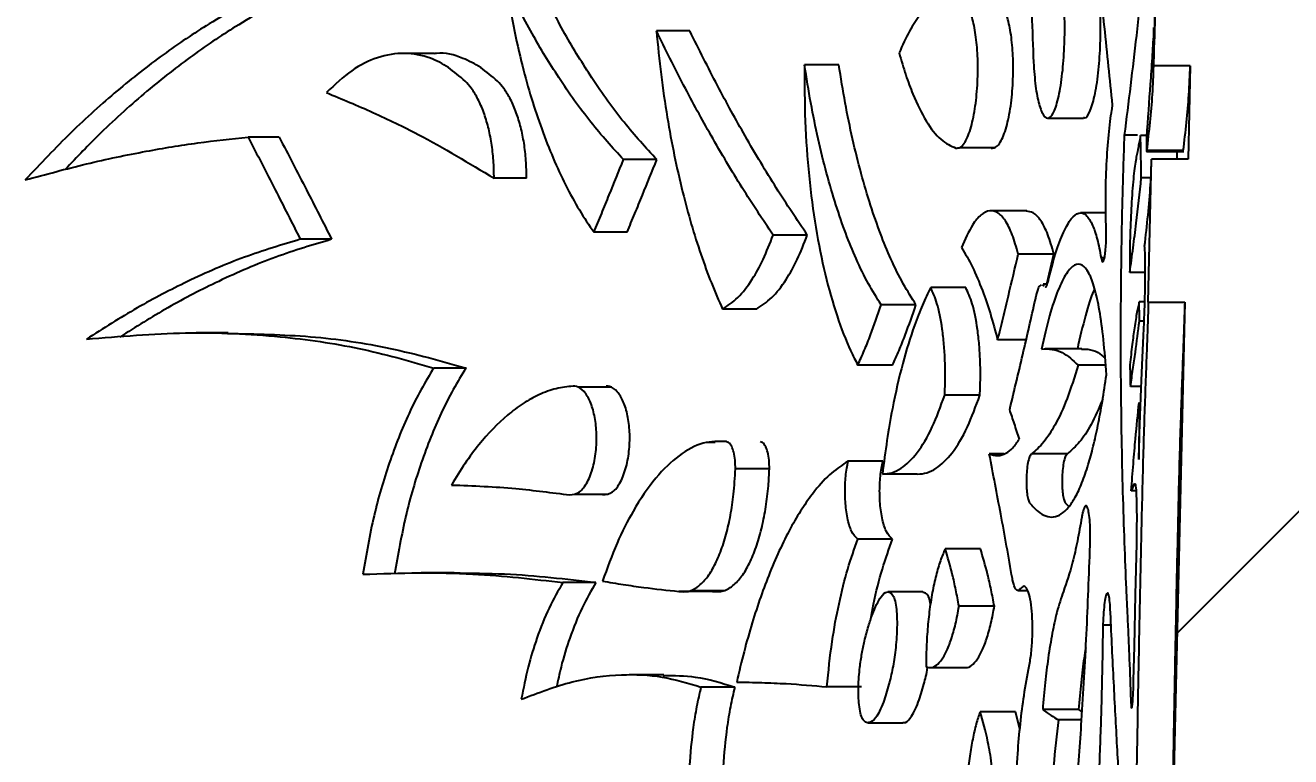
# Model space of a CAD drawing. Header units: millimetres. Extents: x 8 to 871, y 8 to 585.
# Drawn here: x 381.92 to 388.88, y 288.79 to 292.81 of the extents above; entities that cross this region are included whole.
import ezdxf

# ---------------------------------------------------------------- set-up
doc = ezdxf.new("R2010")
doc.units = ezdxf.units.MM
doc.layers.add('DIMENSIONS', color=2, linetype='Continuous')
doc.layers.add('HATCH', color=3, linetype='Continuous')
doc.layers.add('OUTLINE', color=7, linetype='Continuous', lineweight=25)
doc.styles.add('SLDTEXTSTYLE0', font='TXT', dxfattribs={"width": 0.75})
doc.dimstyles.new('SLDDIMSTYLE3', dxfattribs={"dimtxt": 3.5, "dimasz": 2, "dimexe": 0, "dimexo": 0.0625, "dimgap": 0.875, "dimtad": 1, "dimrnd": 1e-09, "dimzin": 12, "dimdsep": 46, "dimtxsty": 'SLDTEXTSTYLE0', "dimsah": 1, "dimcen": 0.09, "dimadec": 0, "dimazin": 3, "dimtol": 1, "dimtp": 0.05, "dimtm": 0.05, "dimtfac": 1, "dimtofl": 0, "dimtmove": 0, "dimatfit": 3, "dimfxl": 0, "dimfrac": 2, "dimtolj": 1, "dimarcsym": 0})

# ---------------------------------------------------------------- blocks, each defined once
blk = doc.blocks.new('_D_31')
at = {"layer": 'DIMENSIONS'}
for p, q in [((435.5892, 429.8334), (473.7014, 429.8334)), ((471.7014, 429.8334), (471.7014, 187.3352)), ((387.9338, 187.3352), (473.7014, 187.3352))]:
    blk.add_line(p, q, dxfattribs=at)
for points in [[(471.7014, 429.8334), (471.2014, 427.8334), (472.2014, 427.8334)], [(471.7014, 187.3352), (472.2014, 189.3352), (471.2014, 189.3352)]]:
    blk.add_solid(points, dxfattribs=at)
at = {"layer": 'DIMENSIONS', "attachment_point": 1, "rotation": 90, "style": 'SLDTEXTSTYLE0'}
for s, insert, char_height in [('±0,05', (468.2017, 311.0883), 2.5), ('242,5', (467.1897, 298.1605), 3.5)]:
    blk.add_mtext(s, dxfattribs=dict(at, insert=insert, char_height=char_height))

msp = doc.modelspace()

# ---------------------------------------------------------------- hatches: boundary and pattern name
at = {"layer": 'HATCH'}
h = msp.add_hatch(dxfattribs=at)
h.set_pattern_fill('ANSI31', color=256, angle=3e-322, style=0)
edge = h.paths.add_edge_path(flags=0)
edge.add_line((388.32693, 292.58989), (388.31504, 292.07704))
edge.add_line((388.31504, 292.07704), (388.11499, 292.07704))
edge.add_line((388.11499, 292.07704), (388.09674, 291.28966))
edge.add_spline(control_points=[(388.09674, 291.28966), (388.16342, 291.28966), (388.2301, 291.28966), (388.29679, 291.28966)], knot_values=[0.0000271, 0.0000271, 0.0000271, 0.0000271, 0.0002272, 0.0002272, 0.0002272, 0.0002272], weights=[1, 1, 1, 1], degree=3, periodic=0)
edge.add_line((388.29679, 291.28966), (388.20941, 287.51979))
edge.add_spline(control_points=[(388.20941, 287.51979), (388.14272, 287.51979), (388.07604, 287.51979), (388.00935, 287.51979)], knot_values=[0.0000634, 0.0000634, 0.0000634, 0.0000634, 0.0002635, 0.0002635, 0.0002635, 0.0002635], weights=[1, 1, 1, 1], degree=3, periodic=0)
edge.add_line((388.00935, 287.51979), (387.8951, 282.59093))
edge.add_spline(control_points=[(387.8951, 282.59093), (387.96179, 282.59093), (388.02847, 282.59093), (388.09516, 282.59093)], knot_values=[0.0000035, 0.0000035, 0.0000035, 0.0000035, 0.0002035, 0.0002035, 0.0002035, 0.0002035], weights=[1, 1, 1, 1], degree=3, periodic=0)
edge.add_line((388.09516, 282.59093), (388.01693, 279.21584))
edge.add_spline(control_points=[(388.01693, 279.21584), (387.95024, 279.21584), (387.88356, 279.21584), (387.81687, 279.21584)], knot_values=[0.0000781, 0.0000781, 0.0000781, 0.0000781, 0.0002781, 0.0002781, 0.0002781, 0.0002781], weights=[1, 1, 1, 1], degree=3, periodic=0)
edge.add_line((387.81687, 279.21584), (387.74802, 276.24542))
edge.add_line((387.74802, 276.24542), (387.94807, 276.24542))
edge.add_line((387.94807, 276.24542), (387.90636, 274.44593))
edge.add_line((387.90636, 274.44593), (387.70631, 274.44593))
edge.add_line((387.70631, 274.44593), (386.33384, 215.2352))
edge.add_arc((396.33118, 215.00347), 10.00003, 178.672157, 196.096265)
edge.add_line((386.72318, 212.23094), (387.94978, 207.98024))
edge.add_arc((368.73384, 202.4352), 20, 0, 16.096265, ccw=False)
edge.add_line((388.73384, 202.4352), (388.73384, 196.6352))
edge.add_arc((363.80884, 196.6352), 24.925, 338.091875, 360, ccw=False)
edge.add_line((386.93384, 187.3352), (398.95884, 182.95846))
edge.add_line((398.95884, 182.95846), (398.95884, 329.8218))
edge.add_line((398.95884, 329.8218), (398.42307, 332.57812))
edge.add_line((398.42307, 332.57812), (388.34086, 330.53898))
edge.add_arc((366.03384, 326.33342), 22.7, 0, 10.676699, ccw=False)
edge.add_line((388.73384, 326.33342), (388.73384, 318.83342))
edge.add_arc((383.73384, 318.83342), 5, 358.672157, 360, ccw=False)
edge.add_line((388.7325, 318.71755), (388.38532, 303.7398))
edge.add_line((388.38532, 303.7398), (388.58538, 303.7398))
edge.add_line((388.58538, 303.7398), (388.56448, 302.83817))
edge.add_line((388.56448, 302.83817), (388.36442, 302.83817))
edge.add_line((388.36442, 302.83817), (388.33309, 301.48648))
edge.add_spline(control_points=[(388.33309, 301.48648), (388.39978, 301.48648), (388.46646, 301.48648), (388.53314, 301.48648)], knot_values=[0.0000322, 0.0000322, 0.0000322, 0.0000322, 0.0002323, 0.0002323, 0.0002323, 0.0002323], weights=[1, 1, 1, 1], degree=3, periodic=0)
edge.add_line((388.53314, 301.48648), (388.35458, 293.78268))
edge.add_line((388.35458, 293.78268), (388.15452, 293.78268))
edge.add_line((388.15452, 293.78268), (388.14975, 293.57667))
edge.add_line((388.14975, 293.57667), (388.3498, 293.57667))
edge.add_line((388.3498, 293.57667), (388.33735, 293.03935))
edge.add_spline(control_points=[(388.33735, 293.03935), (388.27066, 293.03935), (388.20398, 293.03935), (388.13729, 293.03935)], knot_values=[0.0000086, 0.0000086, 0.0000086, 0.0000086, 0.0002086, 0.0002086, 0.0002086, 0.0002086], weights=[1, 1, 1, 1], degree=3, periodic=0)
edge.add_line((388.13729, 293.03935), (388.12687, 292.58989))
edge.add_line((388.12687, 292.58989), (388.32693, 292.58989))

# ---------------------------------------------------------------- linework, layer by layer
at = {"layer": 'OUTLINE'}
for p, q in [((388.12687, 292.58989), (388.13729, 293.03935)), ((385.57692, 292.78168), (385.39301, 292.78168)), ((384.17405, 292.65812), (383.99164, 292.65812)), ((386.39598, 292.59536), (386.20725, 292.59536)), ((388.32693, 292.58989), (388.12687, 292.58989)), ((388.32693, 292.58989), (388.31504, 292.07704)), ((387.54251, 292.30247), (387.74057, 292.30247)), ((383.32018, 292.19718), (383.14944, 292.19718)), ((388.03765, 292.20804), (387.96449, 292.20804)), ((388.08752, 292.20721), (388.05403, 292.20721)), ((387.06066, 292.14162), (387.25593, 292.14162)), ((388.08696, 292.11908), (388.29196, 292.11908)), ((388.28918, 292.12337), (388.08929, 292.12337)), ((388.28806, 292.11911), (388.28918, 292.12337)), ((385.39546, 292.074), (385.21253, 292.074)), ((388.09674, 291.28966), (388.11499, 292.07704)), ((388.31504, 292.07704), (388.11499, 292.07704)), ((384.67971, 291.97141), (384.50096, 291.97141)), ((388.1107, 291.97384), (388.05841, 291.97384)), ((387.42833, 291.79275), (387.2256, 291.79275)), ((387.86381, 291.7816), (387.72484, 291.7816)), ((383.60831, 291.63607), (383.43581, 291.63607)), ((385.23233, 291.67465), (385.05031, 291.67465)), ((386.22271, 291.65938), (386.03488, 291.65938)), ((387.57781, 291.55496), (387.38201, 291.55496)), ((387.53831, 291.38871), (387.57781, 291.55496)), ((387.85578, 291.53399), (387.83738, 291.53399)), ((388.08018, 291.45402), (387.99516, 291.45402)), ((387.0936, 291.37073), (386.90062, 291.37073)), ((387.51261, 291.38615), (387.52466, 291.37932)), ((387.54121, 291.38871), (387.51903, 291.38871)), ((386.81998, 291.27635), (386.62859, 291.27635)), ((388.07757, 291.29236), (388.047, 291.29236)), ((388.09674, 291.28966), (388.29679, 291.28966)), ((388.29679, 291.28966), (388.2094, 287.51979)), ((385.94276, 291.25173), (385.75652, 291.25173)), ((388.07398, 291.18697), (388.04797, 291.18697)), ((383.03901, 291.12173), (382.86389, 291.12173)), ((387.42533, 291.08277), (387.26869, 291.08277)), ((387.73131, 291.03416), (387.53008, 291.03416)), ((384.34695, 290.9285), (384.17003, 290.9285)), ((386.69105, 290.94454), (386.50037, 290.94454)), ((387.86247, 290.94366), (387.7111, 290.94366)), ((385.14589, 290.82338), (384.96291, 290.82338)), ((387.17122, 290.77881), (386.9777, 290.77881)), ((388.05804, 290.82643), (387.9981, 290.82643)), ((385.7163, 290.5194), (385.66858, 290.5194)), ((387.30196, 290.45687), (387.22287, 290.45687)), ((387.6519, 290.45687), (387.45552, 290.45687)), ((386.014, 290.37381), (385.82723, 290.37381)), ((386.63693, 290.41563), (386.44651, 290.41563)), ((386.82714, 290.34508), (386.63559, 290.34508)), ((388.02099, 290.29506), (388.0181, 290.28754)), ((384.94581, 290.23433), (385.12877, 290.23433)), ((388.03078, 290.25315), (388.00313, 290.25315)), ((387.64135, 290.18634), (387.66064, 290.16661)), ((386.69098, 289.98763), (386.50018, 289.98763)), ((387.17412, 289.93442), (386.98048, 289.93442)), ((384.28099, 289.80276), (384.1011, 289.80276)), ((385.06092, 289.74928), (384.87967, 289.74928)), ((385.7018, 289.70033), (385.51677, 289.70033)), ((385.58174, 289.70563), (385.76862, 289.70563)), ((386.85813, 289.69739), (386.66497, 289.69739)), ((387.38004, 289.70527), (387.43355, 289.70527)), ((387.2508, 289.61916), (387.05666, 289.61916)), ((387.89209, 289.51411), (387.84697, 289.51411)), ((386.90927, 289.28314), (387.10394, 289.28314)), ((385.43324, 289.24288), (385.2444, 289.24288)), ((385.82348, 289.17476), (385.63767, 289.17476)), ((386.52002, 289.17634), (386.33012, 289.17634)), ((387.36684, 289.03934), (387.17194, 289.03934)), ((387.3914, 288.9455), (387.36684, 289.03934)), ((387.71334, 289.05121), (387.51641, 289.05121)), ((387.71334, 289.05121), (387.73285, 289.03697)), ((386.55448, 288.97888), (386.74702, 288.97888)), ((387.73051, 288.99551), (387.60259, 288.99551))]:
    msp.add_line(p, q, dxfattribs=at)
at = {"layer": 'OUTLINE', "flags": 128}
msp.add_lwpolyline([(388.01614, 289.21138), (388.02036, 289.39945), (388.02669, 289.68155), (388.03303, 289.96366)], dxfattribs=at)
at = {"layer": 'OUTLINE'}
for points, knots in [([(387.90078, 292.37403), (387.88595, 292.51508), (387.8563, 292.79719), (387.81112, 293.2426), (387.76735, 293.69496), (387.74008, 294.00428), (387.72642, 294.15921)], [0, 0, 0, 0, 0.2618811, 0.5237681, 0.7614615, 1, 1, 1, 1]), ([(387.47891, 293.71364), (387.47282, 293.61948), (387.46065, 293.43115), (387.45398, 293.14742), (387.45484, 292.87003), (387.46229, 292.69662), (387.46606, 292.60893)], [0, 0, 0, 0, 0.2564176, 0.5128899, 0.7536872, 1, 1, 1, 1]), ([(388.08944, 293.34172), (388.08047, 293.24405), (388.06254, 293.04869), (388.02283, 292.67082), (387.9875, 292.39057), (387.96449, 292.20804)], [0, 0, 0, 0, 0.2585277, 0.5170556, 1, 1, 1, 1]), ([(384.18114, 293.21842), (384.08953, 293.21453), (383.89559, 293.20629), (383.58799, 293.1303), (383.26366, 293.00493), (382.96089, 292.84193), (382.68198, 292.65547), (382.42804, 292.45566), (382.17437, 292.22769), (382.00787, 292.0508), (381.92461, 291.96236)], [0, 0, 0, 0, 0.1289054, 0.2729062, 0.414953, 0.5579848, 0.6675388, 0.7770918, 0.8885463, 1, 1, 1, 1]), ([(384.35794, 293.21841), (384.26521, 293.21447), (384.06901, 293.20614), (383.75787, 293.12934), (383.42995, 293.00269), (383.12487, 292.83857), (382.8449, 292.65184), (382.59126, 292.45263), (382.35663, 292.24378), (382.20872, 292.08799), (382.14405, 292.01988)], [0, 0, 0, 0, 0.1330594, 0.2815634, 0.4279435, 0.5753376, 0.6868844, 0.7984303, 0.9118726, 1, 1, 1, 1]), ([(387.46606, 292.60893), (387.46913, 292.5635), (387.47526, 292.47268), (387.49563, 292.37137), (387.52156, 292.30883), (387.55142, 292.29519), (387.58155, 292.33563), (387.60798, 292.4282), (387.62714, 292.55933), (387.63719, 292.70643), (387.63844, 292.85188), (387.63122, 292.98305), (387.62, 293.06522), (387.61176, 293.10064), (387.60985, 293.10886)], [0, 0, 0, 0, 0.0862992, 0.1725457, 0.2627793, 0.3570057, 0.4525981, 0.5490373, 0.641586, 0.727721, 0.8091002, 0.8910538, 0.9747132, 1, 1, 1, 1]), ([(387.74065, 292.30742), (387.74301, 292.30595), (387.75548, 292.29819), (387.7785, 292.33838), (387.80514, 292.42811), (387.82442, 292.56098), (387.8344, 292.70811), (387.83553, 292.85304), (387.82826, 292.98335), (387.817, 293.06518), (387.80873, 293.10054), (387.80679, 293.10886)], [0, 0, 0, 0, 0.0339633, 0.1788026, 0.3247936, 0.4642292, 0.5932461, 0.7145034, 0.8365202, 0.9615136, 1, 1, 1, 1]), ([(385.21253, 292.074), (385.15226, 292.13999), (385.03172, 292.27199), (384.86361, 292.5088), (384.70815, 292.76249), (384.61524, 292.94603), (384.56865, 293.03809)], [0, 0, 0, 0, 0.2681853, 0.5363897, 0.7674694, 1, 1, 1, 1]), ([(384.56865, 293.03809), (384.58098, 292.96106), (384.60577, 292.80626), (384.65328, 292.59727), (384.70576, 292.40868), (384.76229, 292.23917), (384.82489, 292.07999), (384.89424, 291.93093), (384.96926, 291.79352), (385.02323, 291.71437), (385.05031, 291.67465)], [0, 0, 0, 0, 0.1351905, 0.2717111, 0.388973, 0.5062443, 0.6268626, 0.7474796, 0.8732829, 1, 1, 1, 1]), ([(385.39546, 292.074), (385.33513, 292.13965), (385.21445, 292.27095), (385.04557, 292.50708), (384.88883, 292.76096), (384.79481, 292.94552), (384.74766, 293.03809)], [0, 0, 0, 0, 0.2670465, 0.5341121, 0.7663219, 1, 1, 1, 1]), ([(388.13688, 293.02303), (388.1362, 292.99343), (388.13483, 292.93411), (388.13284, 292.84972), (388.13102, 292.77785), (388.12948, 292.72703), (388.12816, 292.70038), (388.12727, 292.70759), (388.12691, 292.743), (388.12716, 292.78316), (388.12726, 292.79945)], [0, 0, 0, 0, 0.12047059, 0.24135613, 0.36059279, 0.48751562, 0.62037167, 0.76049055, 0.90288608, 1, 1, 1, 1]), ([(387.08807, 292.93277), (387.07284, 292.94424), (387.0422, 292.96733), (386.98582, 292.97651), (386.91869, 292.95273), (386.84793, 292.88324), (386.78302, 292.785), (386.74574, 292.70249), (386.72692, 292.66085)], [0, 0, 0, 0, 0.1354983, 0.2726885, 0.4734417, 0.6800258, 0.8385069, 1, 1, 1, 1]), ([(387.03955, 292.13777), (387.04704, 292.13783), (387.0623, 292.13793), (387.09007, 292.16591), (387.11981, 292.23214), (387.14503, 292.34705), (387.15887, 292.47967), (387.16117, 292.61381), (387.1529, 292.73709), (387.13486, 292.83971), (387.1119, 292.90507), (387.09473, 292.92502), (387.08807, 292.93277)], [0, 0, 0, 0, 0.0729252, 0.1487702, 0.2748521, 0.3925734, 0.5039002, 0.6097279, 0.7132441, 0.8191709, 0.9297753, 1, 1, 1, 1]), ([(387.23325, 292.13777), (387.24088, 292.13789), (387.25614, 292.13811), (387.28404, 292.16588), (387.31393, 292.23187), (387.33939, 292.34738), (387.35326, 292.48029), (387.3555, 292.61406), (387.34721, 292.73669), (387.3292, 292.83893), (387.30614, 292.9047), (387.28879, 292.92483), (387.28195, 292.93277)], [0, 0, 0, 0, 0.0741357, 0.148237, 0.2754105, 0.393698, 0.5048451, 0.6099338, 0.7125612, 0.8177869, 0.9281433, 1, 1, 1, 1]), ([(388.12726, 292.79945), (388.12478, 292.7565), (388.11981, 292.67059), (388.10765, 292.48875), (388.09625, 292.33398), (388.08895, 292.23496)], [0, 0, 0, 0, 0.2648401, 0.5296848, 1, 1, 1, 1]), ([(386.03488, 291.65938), (385.97819, 291.7441), (385.86482, 291.91354), (385.70014, 292.1919), (385.54239, 292.47952), (385.44285, 292.68087), (385.39301, 292.78168)], [0, 0, 0, 0, 0.2651147, 0.5302328, 0.7648127, 1, 1, 1, 1]), ([(385.39301, 292.78168), (385.40092, 292.70122), (385.41681, 292.53964), (385.45057, 292.31138), (385.49063, 292.09575), (385.53538, 291.89953), (385.58439, 291.71813), (385.63718, 291.55114), (385.6944, 291.39396), (385.73581, 291.29914), (385.75652, 291.25173)], [0, 0, 0, 0, 0.1337811, 0.2686412, 0.3951666, 0.5225817, 0.640559, 0.7585366, 0.8792643, 1, 1, 1, 1]), ([(386.22271, 291.65938), (386.16595, 291.74369), (386.05242, 291.91231), (385.887, 292.19004), (385.72802, 292.47796), (385.62733, 292.68035), (385.57692, 292.78168)], [0, 0, 0, 0, 0.26399122, 0.52798563, 0.76368571, 1, 1, 1, 1]), ([(384.34221, 292.50491), (384.31182, 292.53171), (384.25058, 292.5857), (384.13931, 292.64127), (384.00854, 292.66701), (383.86261, 292.6425), (383.71674, 292.57175), (383.62571, 292.48598), (383.57957, 292.44251)], [0, 0, 0, 0, 0.1319424, 0.2658362, 0.4492658, 0.6380171, 0.8165052, 1, 1, 1, 1]), ([(384.51995, 292.50491), (384.48954, 292.53176), (384.42828, 292.58583), (384.31638, 292.63863), (384.23018, 292.66607), (384.17695, 292.6568), (384.17272, 292.65607)], [0, 0, 0, 0, 0.2822962, 0.5686827, 0.9657303, 1, 1, 1, 1]), ([(386.72692, 292.66085), (386.73886, 292.61981), (386.76286, 292.53733), (386.81222, 292.40579), (386.87648, 292.2781), (386.95666, 292.17362), (387.01169, 292.14982), (387.03955, 292.13777)], [0, 0, 0, 0, 0.13605634, 0.27344726, 0.50906887, 0.75144652, 1, 1, 1, 1]), ([(386.62859, 291.27635), (386.60516, 291.31333), (386.5581, 291.38759), (386.49295, 291.52144), (386.43328, 291.66725), (386.37896, 291.82393), (386.32791, 291.99716), (386.28164, 292.18506), (386.24062, 292.38404), (386.2184, 292.52474), (386.20725, 292.59536)], [0, 0, 0, 0, 0.1359609, 0.2730558, 0.3929308, 0.5128077, 0.6362378, 0.7596566, 0.8793592, 1, 1, 1, 1]), ([(386.20725, 292.59536), (386.20732, 292.49132), (386.20746, 292.28325), (386.22952, 291.98118), (386.26697, 291.69799), (386.3192, 291.43808), (386.3844, 291.21003), (386.44677, 291.04852), (386.48707, 290.97035), (386.50037, 290.94454)], [0, 0, 0, 0, 0.1527411, 0.3054876, 0.4580847, 0.6107139, 0.7668399, 0.9230076, 1, 1, 1, 1]), ([(386.81998, 291.27635), (386.79652, 291.31314), (386.74941, 291.387), (386.68403, 291.5203), (386.62401, 291.66581), (386.56923, 291.8226), (386.51771, 291.99608), (386.47103, 292.18429), (386.42965, 292.38363), (386.40723, 292.5246), (386.39598, 292.59536)], [0, 0, 0, 0, 0.1355241, 0.2721601, 0.3922455, 0.5123335, 0.6359873, 0.7596292, 0.879342, 1, 1, 1, 1]), ([(388.08929, 292.12337), (388.1014, 292.22812), (388.12007, 292.38957), (388.1251, 292.53783), (388.12687, 292.58989)], [0, 0, 0, 0, 0.6488441, 1, 1, 1, 1]), ([(388.28918, 292.12337), (388.3013, 292.22758), (388.32007, 292.38905), (388.32513, 292.53732), (388.32693, 292.58989)], [0, 0, 0, 0, 0.6454421, 1, 1, 1, 1]), ([(384.50096, 291.97141), (384.50035, 292.00437), (384.49911, 292.07025), (384.48803, 292.16566), (384.46977, 292.25446), (384.44485, 292.33631), (384.41348, 292.40837), (384.37874, 292.4655), (384.35353, 292.4927), (384.34221, 292.50491)], [0, 0, 0, 0, 0.1443113, 0.2885229, 0.4327435, 0.5770567, 0.7273161, 0.8776101, 1, 1, 1, 1]), ([(384.67971, 291.97141), (384.67909, 292.00422), (384.67785, 292.06983), (384.6668, 292.16482), (384.6486, 292.25321), (384.62376, 292.33477), (384.59251, 292.40669), (384.55744, 292.46458), (384.53176, 292.49221), (384.51995, 292.50491)], [0, 0, 0, 0, 0.1433894, 0.2866808, 0.4299674, 0.5733497, 0.7229911, 0.8726649, 1, 1, 1, 1]), ([(383.57957, 292.44251), (383.66546, 292.40685), (383.83722, 292.33555), (384.14877, 292.18425), (384.3636, 292.05443), (384.50096, 291.97141)], [0, 0, 0, 0, 0.264999, 0.5299971, 1, 1, 1, 1]), ([(387.86503, 291.69363), (387.8637, 291.75028), (387.86104, 291.86367), (387.86658, 292.04786), (387.8786, 292.21567), (387.89138, 292.31937), (387.89921, 292.36491), (387.90078, 292.37403)], [0, 0, 0, 0, 0.2371545, 0.4746517, 0.7053911, 0.941013, 1, 1, 1, 1]), ([(381.92461, 291.96236), (382.03707, 291.99302), (382.26198, 292.05435), (382.57717, 292.11988), (382.87376, 292.16889), (383.05752, 292.18774), (383.14944, 292.19718)], [0, 0, 0, 0, 0.265456, 0.5309132, 0.7653356, 1, 1, 1, 1]), ([(383.14944, 292.19718), (383.17436, 292.14896), (383.22421, 292.05253), (383.32001, 291.8655), (383.39008, 291.72667), (383.43581, 291.63607)], [0, 0, 0, 0, 0.2578059, 0.5156134, 1, 1, 1, 1]), ([(383.32018, 292.19718), (383.34518, 292.14911), (383.39518, 292.05297), (383.49157, 291.86594), (383.56215, 291.72696), (383.60831, 291.63607)], [0, 0, 0, 0, 0.2570237, 0.5140467, 1, 1, 1, 1]), ([(387.96449, 292.20804), (387.96064, 292.09125), (387.95295, 291.85768), (387.94646, 291.51092), (387.94376, 291.17424), (387.94461, 290.85127), (387.94857, 290.53977), (387.95536, 290.24389), (387.96424, 289.96684), (387.97332, 289.74093), (387.97934, 289.61417), (387.98169, 289.56488)], [0, 0, 0, 0, 0.120257, 0.2405118, 0.3546473, 0.4691508, 0.5833011, 0.6977847, 0.8126164, 0.9271298, 1, 1, 1, 1]), ([(388.05403, 292.20721), (388.05211, 292.19675), (388.04826, 292.17584), (388.04065, 292.1361), (388.03471, 292.10681), (388.03089, 292.08798)], [0, 0, 0, 0, 0.2630475, 0.5260908, 1, 1, 1, 1]), ([(388.05841, 291.97384), (388.05807, 291.99368), (388.05739, 292.03336), (388.05595, 292.11115), (388.0548, 292.1691), (388.05403, 292.20721)], [0, 0, 0, 0, 0.2550708, 0.5101421, 1, 1, 1, 1]), ([(388.08895, 292.23496), (388.08851, 292.22765), (388.08767, 292.2141), (388.0868, 292.18863), (388.0864, 292.16604), (388.08637, 292.14695), (388.08666, 292.13122), (388.08708, 292.12552), (388.0873, 292.12261)], [0, 0, 0, 0, 0.2090058, 0.3875237, 0.5418737, 0.686941, 0.8401811, 1, 1, 1, 1]), ([(388.08818, 292.11911), (388.08818, 292.1191), (388.08847, 292.11782), (388.08888, 292.1206), (388.08929, 292.12337)], [0, 0, 0, 0, 0.00857639, 1, 1, 1, 1]), ([(388.25628, 292.07704), (388.25618, 292.08224), (388.25593, 292.09626), (388.25564, 292.11027), (388.25546, 292.11908)], [0, 0, 0, 0, 0.3714324, 1, 1, 1, 1]), ([(385.05031, 291.67465), (385.06434, 291.70887), (385.09242, 291.77733), (385.14664, 291.91045), (385.18648, 292.00933), (385.21253, 292.074)], [0, 0, 0, 0, 0.2571008, 0.514202, 1, 1, 1, 1]), ([(385.23233, 291.67465), (385.2464, 291.70878), (385.27456, 291.77704), (385.32909, 291.91016), (385.36919, 292.00914), (385.39546, 292.074)], [0, 0, 0, 0, 0.2563917, 0.5127818, 1, 1, 1, 1]), ([(388.03089, 292.08798), (388.02869, 292.07595), (388.02428, 292.05191), (388.01771, 291.99961), (388.0115, 291.93588), (388.00428, 291.8407), (387.99771, 291.70828), (387.99453, 291.56474), (387.99499, 291.48485), (387.99516, 291.45402)], [0, 0, 0, 0, 0.11437028, 0.22864054, 0.34335012, 0.45800205, 0.67182705, 0.8733424, 1, 1, 1, 1]), ([(388.07657, 291.59755), (388.08965, 291.71254), (388.10851, 291.87834), (388.11347, 292.03044), (388.11499, 292.07704)], [0, 0, 0, 0, 0.6936234, 1, 1, 1, 1]), ([(387.99516, 291.45402), (388.00127, 291.49913), (388.01347, 291.58934), (388.0352, 291.76261), (388.04929, 291.89077), (388.05841, 291.97384)], [0, 0, 0, 0, 0.2602913, 0.5205831, 1, 1, 1, 1]), ([(387.38201, 291.55496), (387.37138, 291.59238), (387.35013, 291.66723), (387.31195, 291.74229), (387.27013, 291.78639), (387.22506, 291.79811), (387.17795, 291.77504), (387.12503, 291.71533), (387.09003, 291.63615), (387.07022, 291.59135)], [0, 0, 0, 0, 0.1356944, 0.2713962, 0.4069731, 0.5425714, 0.6810819, 0.8195874, 1, 1, 1, 1]), ([(387.57781, 291.55496), (387.56706, 291.59259), (387.54557, 291.66787), (387.50694, 291.74224), (387.46724, 291.78633), (387.43949, 291.78915), (387.4269, 291.79043)], [0, 0, 0, 0, 0.2611502, 0.5223228, 0.7832143, 1, 1, 1, 1]), ([(387.54549, 291.40297), (387.55921, 291.45705), (387.58666, 291.56522), (387.63033, 291.67983), (387.67364, 291.755), (387.71584, 291.7878), (387.75543, 291.77602), (387.78889, 291.72317), (387.81635, 291.64192), (387.83037, 291.56997), (387.83738, 291.53399)], [0, 0, 0, 0, 0.1304547, 0.2609356, 0.3912336, 0.5215435, 0.6549573, 0.7883661, 0.8941907, 1, 1, 1, 1]), ([(387.83738, 291.53399), (387.83941, 291.52581), (387.84317, 291.51063), (387.84977, 291.51269), (387.85568, 291.53028), (387.86062, 291.56153), (387.86404, 291.6011), (387.86569, 291.64361), (387.86565, 291.67477), (387.86514, 291.69033), (387.86503, 291.69363)], [0, 0, 0, 0, 0.1711374, 0.3173869, 0.459781, 0.5951844, 0.7250213, 0.8478976, 0.9677113, 1, 1, 1, 1]), ([(383.43581, 291.63607), (383.33379, 291.60559), (383.12976, 291.54464), (382.8294, 291.41421), (382.53928, 291.26388), (382.35327, 291.14605), (382.26012, 291.08705)], [0, 0, 0, 0, 0.2671723, 0.5343471, 0.7668286, 1, 1, 1, 1]), ([(383.60831, 291.63607), (383.50629, 291.60579), (383.30224, 291.54524), (383.00077, 291.41529), (382.71469, 291.26844), (382.53271, 291.15398), (382.44475, 291.09866)], [0, 0, 0, 0, 0.269962, 0.5399273, 0.7776318, 1, 1, 1, 1]), ([(385.75652, 291.25173), (385.78495, 291.27069), (385.84183, 291.30862), (385.9163, 291.40581), (385.98152, 291.52175), (386.01698, 291.6132), (386.03488, 291.65938)], [0, 0, 0, 0, 0.2718631, 0.5437734, 0.7696388, 1, 1, 1, 1]), ([(385.94276, 291.25173), (385.9712, 291.27057), (386.02809, 291.30823), (386.10288, 291.40494), (386.16868, 291.52085), (386.20458, 291.6129), (386.22271, 291.65938)], [0, 0, 0, 0, 0.27062742, 0.54130524, 0.76837366, 1, 1, 1, 1]), ([(387.07022, 291.59135), (387.09046, 291.55682), (387.13094, 291.48775), (387.18322, 291.36307), (387.22949, 291.22906), (387.2556, 291.13162), (387.26869, 291.08277)], [0, 0, 0, 0, 0.2680894, 0.5361945, 0.7674594, 1, 1, 1, 1]), ([(387.26869, 291.08277), (387.27867, 291.12335), (387.29864, 291.20451), (387.33667, 291.36191), (387.36411, 291.47872), (387.38201, 291.55496)], [0, 0, 0, 0, 0.2578084, 0.515616, 1, 1, 1, 1]), ([(388.07269, 291.15496), (388.0739, 291.18276), (388.07634, 291.23842), (388.07893, 291.33551), (388.08036, 291.42771), (388.08045, 291.50707), (388.07927, 291.56766), (388.07745, 291.58782), (388.07657, 291.59755)], [0, 0, 0, 0, 0.1721069, 0.3445812, 0.5085149, 0.6715888, 0.8416342, 1, 1, 1, 1]), ([(387.86692, 290.89127), (387.86185, 290.95771), (387.85169, 291.0906), (387.8296, 291.24955), (387.80252, 291.37257), (387.77026, 291.45767), (387.73306, 291.50083), (387.69143, 291.50077), (387.64661, 291.4542), (387.59998, 291.36072), (387.5532, 291.22327), (387.52445, 291.09639), (387.51007, 291.03295)], [0, 0, 0, 0, 0.0965, 0.1930079, 0.289343, 0.3856946, 0.4856364, 0.5855821, 0.6882987, 0.7909991, 0.8955165, 1, 1, 1, 1]), ([(386.90062, 291.37073), (386.88537, 291.33989), (386.8547, 291.2779), (386.80226, 291.14272), (386.74497, 290.95673), (386.69526, 290.73917), (386.65897, 290.53168), (386.64342, 290.40756), (386.63559, 290.34508)], [0, 0, 0, 0, 0.1365629, 0.2745073, 0.4913026, 0.7144496, 0.8562508, 1, 1, 1, 1]), ([(386.9777, 290.77881), (386.9789, 290.81047), (386.98128, 290.87377), (386.97979, 290.9683), (386.97439, 291.05906), (386.96188, 291.17139), (386.9387, 291.28746), (386.91269, 291.34433), (386.90062, 291.37073)], [0, 0, 0, 0, 0.12941403, 0.25880577, 0.38824349, 0.51770371, 0.77613295, 1, 1, 1, 1]), ([(387.17122, 290.77881), (387.17241, 290.8103), (387.17479, 290.87327), (387.17332, 290.96731), (387.16796, 291.05761), (387.15554, 291.16948), (387.13226, 291.28643), (387.10599, 291.34373), (387.0936, 291.37073)], [0, 0, 0, 0, 0.1284981, 0.2569749, 0.385487, 0.5140243, 0.7710432, 1, 1, 1, 1]), ([(387.48042, 291.32488), (387.48488, 291.34163), (387.49382, 291.37512), (387.50407, 291.38377), (387.50919, 291.38809)], [0, 0, 0, 0, 0.4999213, 1, 1, 1, 1]), ([(387.53071, 291.37603), (387.53131, 291.37561), (387.53453, 291.37336), (387.5399, 291.38265), (387.54386, 291.39705), (387.54549, 291.40297)], [0, 0, 0, 0, 0.118462, 0.6377869, 1, 1, 1, 1]), ([(387.80229, 291.36352), (387.80032, 291.35969), (387.78305, 291.32589), (387.74985, 291.22006), (387.72123, 291.09598), (387.7067, 291.03295)], [0, 0, 0, 0, 0.0592905, 0.5221289, 1, 1, 1, 1]), ([(386.50037, 290.94454), (386.51229, 290.97111), (386.53612, 291.02427), (386.57961, 291.13253), (386.60941, 291.22001), (386.62859, 291.27635)], [0, 0, 0, 0, 0.2625338, 0.5250679, 1, 1, 1, 1]), ([(386.69105, 290.94454), (386.70299, 290.97101), (386.72686, 291.02395), (386.7706, 291.13217), (386.8006, 291.21978), (386.81998, 291.27635)], [0, 0, 0, 0, 0.2616048, 0.5232137, 1, 1, 1, 1]), ([(387.33501, 290.69988), (387.34797, 290.75364), (387.37388, 290.86117), (387.42285, 291.06951), (387.45769, 291.22407), (387.48042, 291.32488)], [0, 0, 0, 0, 0.2580442, 0.5160879, 1, 1, 1, 1]), ([(388.047, 291.29236), (388.04284, 291.27495), (388.0345, 291.24012), (388.02116, 291.15746), (388.00806, 291.06041), (387.99974, 290.98442), (387.99556, 290.94614)], [0, 0, 0, 0, 0.2708694, 0.5417798, 0.7691583, 1, 1, 1, 1]), ([(388.04797, 291.18697), (388.04789, 291.1959), (388.04774, 291.21375), (388.04742, 291.24888), (388.04717, 291.27508), (388.047, 291.29236)], [0, 0, 0, 0, 0.2541052, 0.5082174, 1, 1, 1, 1]), ([(388.09674, 291.28966), (388.0961, 291.26592), (388.0948, 291.2179), (388.09095, 291.10979), (388.08577, 290.97053), (388.07965, 290.80265), (388.07335, 290.61631), (388.06703, 290.41009), (388.06337, 290.2617), (388.06141, 290.18248)], [0, 0, 0, 0, 0.1289519, 0.2607842, 0.4069349, 0.557858, 0.6954511, 0.8374342, 1, 1, 1, 1]), ([(388.29679, 291.28966), (388.29614, 291.26556), (388.29482, 291.21681), (388.29089, 291.10697), (388.28563, 290.96584), (388.27945, 290.79658), (388.27313, 290.60911), (388.26689, 290.40487), (388.2633, 290.25903), (388.26141, 290.18248)], [0, 0, 0, 0, 0.13107491, 0.26514465, 0.41207149, 0.56385339, 0.70133398, 0.84324926, 1, 1, 1, 1]), ([(387.9981, 290.82643), (388.00293, 290.8579), (388.0126, 290.92083), (388.02973, 291.04101), (388.04082, 291.12972), (388.04797, 291.18697)], [0, 0, 0, 0, 0.2618031, 0.5236072, 1, 1, 1, 1]), ([(388.04454, 290.4258), (388.04656, 290.4943), (388.0506, 290.63131), (388.05773, 290.8222), (388.06518, 290.99892), (388.07017, 291.10267), (388.07269, 291.15496)], [0, 0, 0, 0, 0.261649, 0.5233054, 0.7597372, 1, 1, 1, 1]), ([(382.26012, 291.08705), (382.44376, 291.10244), (382.81104, 291.13323), (383.30813, 291.10913), (383.76361, 291.04471), (384.03442, 290.96728), (384.17003, 290.9285)], [0, 0, 0, 0, 0.2664547, 0.5329118, 0.7660908, 1, 1, 1, 1]), ([(383.0365, 291.11872), (383.18972, 291.11577), (383.49814, 291.10985), (383.93493, 291.04459), (384.20947, 290.96724), (384.34695, 290.9285)], [0, 0, 0, 0, 0.3301283, 0.664538, 1, 1, 1, 1]), ([(387.51007, 291.03295), (387.52982, 291.03342), (387.56931, 291.03434), (387.63822, 291.0125), (387.68275, 290.97043), (387.7111, 290.94366)], [0, 0, 0, 0, 0.2666464, 0.5332954, 1, 1, 1, 1]), ([(387.72969, 291.03229), (387.74163, 291.03235), (387.77324, 291.0325), (387.81739, 291.02016), (387.84643, 290.99432), (387.85912, 290.98304)], [0, 0, 0, 0, 0.254814, 0.6743394, 1, 1, 1, 1]), ([(384.17003, 290.9285), (384.14641, 290.88994), (384.09899, 290.81252), (384.01407, 290.64307), (383.92322, 290.41555), (383.83543, 290.11755), (383.79835, 289.90331), (383.77955, 289.79472)], [0, 0, 0, 0, 0.1335907, 0.2681852, 0.5184349, 0.7558845, 1, 1, 1, 1]), ([(384.34695, 290.9285), (384.32328, 290.89008), (384.27576, 290.81296), (384.19055, 290.64403), (384.09917, 290.41678), (384.01067, 290.11852), (383.97326, 289.90366), (383.9543, 289.79472)], [0, 0, 0, 0, 0.1333312, 0.2676551, 0.5176696, 0.7554562, 1, 1, 1, 1]), ([(387.7111, 290.94366), (387.69132, 290.88011), (387.65176, 290.75301), (387.58789, 290.61689), (387.52274, 290.51529), (387.47798, 290.47639), (387.45552, 290.45687)], [0, 0, 0, 0, 0.26762461, 0.53524381, 0.76675195, 1, 1, 1, 1]), ([(387.99556, 290.94614), (387.99578, 290.936), (387.99622, 290.91572), (387.99707, 290.87582), (387.99769, 290.84605), (387.9981, 290.82643)], [0, 0, 0, 0, 0.25412525, 0.50825094, 1, 1, 1, 1]), ([(387.44499, 290.18634), (387.45978, 290.16974), (387.48936, 290.13655), (387.53334, 290.11183), (387.57667, 290.10644), (387.61858, 290.12263), (387.6584, 290.15946), (387.69641, 290.21655), (387.73269, 290.29478), (387.76539, 290.38956), (387.79441, 290.49622), (387.8203, 290.6123), (387.84469, 290.74269), (387.85951, 290.84174), (387.86692, 290.89127)], [0, 0, 0, 0, 0.08566289, 0.17132576, 0.25946135, 0.3475964, 0.43326586, 0.51893526, 0.60715896, 0.69537927, 0.77060809, 0.8458339, 0.92291707, 1, 1, 1, 1]), ([(384.93527, 290.82879), (384.90428, 290.82545), (384.84205, 290.81875), (384.75009, 290.78519), (384.66056, 290.73578), (384.5494, 290.65283), (384.44172, 290.54153), (384.34019, 290.40533), (384.29155, 290.32533), (384.26723, 290.28534)], [0, 0, 0, 0, 0.1359291, 0.2729234, 0.3981453, 0.5242421, 0.7588608, 0.8794289, 1, 1, 1, 1]), ([(384.91668, 290.23082), (384.93492, 290.23298), (384.96964, 290.2371), (385.01484, 290.29669), (385.04666, 290.38013), (385.06346, 290.47801), (385.0659, 290.57765), (385.05431, 290.6701), (385.03046, 290.7483), (384.9958, 290.8046), (384.96208, 290.82732), (384.94125, 290.82846), (384.93527, 290.82879)], [0, 0, 0, 0, 0.1293229, 0.2463318, 0.3548684, 0.4578485, 0.5545206, 0.650489, 0.7488799, 0.8502229, 0.9570476, 1, 1, 1, 1]), ([(385.0981, 290.23082), (385.11631, 290.23294), (385.15121, 290.237), (385.19679, 290.29651), (385.22893, 290.38044), (385.24576, 290.47857), (385.24811, 290.57798), (385.23649, 290.66992), (385.21267, 290.74778), (385.178, 290.80416), (385.14402, 290.82724), (385.1229, 290.82844), (385.11672, 290.82879)], [0, 0, 0, 0, 0.1288595, 0.2468618, 0.3559293, 0.458751, 0.5547869, 0.6498455, 0.7475598, 0.8486192, 0.955708, 1, 1, 1, 1]), ([(386.63559, 290.34508), (386.65293, 290.34663), (386.68775, 290.34973), (386.7522, 290.38175), (386.82791, 290.4563), (386.90892, 290.58985), (386.95545, 290.71767), (386.9777, 290.77881)], [0, 0, 0, 0, 0.1364068, 0.273949, 0.5181434, 0.7694989, 1, 1, 1, 1]), ([(386.82714, 290.34508), (386.84448, 290.34661), (386.8793, 290.34968), (386.94407, 290.38146), (387.02044, 290.45601), (387.10208, 290.58986), (387.14893, 290.7179), (387.17122, 290.77881)], [0, 0, 0, 0, 0.1357145, 0.2725325, 0.518012, 0.7706978, 1, 1, 1, 1]), ([(387.84607, 290.75696), (387.82504, 290.70794), (387.78498, 290.61455), (387.71981, 290.51613), (387.67459, 290.47667), (387.6519, 290.45687)], [0, 0, 0, 0, 0.3549537, 0.6762682, 1, 1, 1, 1]), ([(388.00313, 290.25315), (388.00699, 290.30381), (388.01472, 290.40513), (388.02933, 290.57538), (388.0393, 290.675), (388.04564, 290.73836)], [0, 0, 0, 0, 0.2668358, 0.5336851, 1, 1, 1, 1]), ([(388.04564, 290.73836), (388.04576, 290.71301), (388.04598, 290.66229), (388.04582, 290.55923), (388.04505, 290.47846), (388.04454, 290.4258)], [0, 0, 0, 0, 0.2581458, 0.5163028, 1, 1, 1, 1]), ([(387.38845, 290.53745), (387.38387, 290.5516), (387.37473, 290.57991), (387.357, 290.63406), (387.34364, 290.67405), (387.33501, 290.69988)], [0, 0, 0, 0, 0.2614272, 0.5228542, 1, 1, 1, 1]), ([(385.77801, 290.52383), (385.73579, 290.52477), (385.65014, 290.52667), (385.51845, 290.45606), (385.38766, 290.33125), (385.27313, 290.16323), (385.17442, 289.96972), (385.12289, 289.82842), (385.09685, 289.75703)], [0, 0, 0, 0, 0.1767753, 0.3585744, 0.5353905, 0.7176376, 0.8573645, 1, 1, 1, 1]), ([(385.82723, 290.37381), (385.82718, 290.39028), (385.82708, 290.42329), (385.81912, 290.46613), (385.80676, 290.50021), (385.79232, 290.51926), (385.78197, 290.52257), (385.77801, 290.52383)], [0, 0, 0, 0, 0.2123676, 0.4258777, 0.6240581, 0.8560573, 1, 1, 1, 1]), ([(386.014, 290.37381), (386.01395, 290.3902), (386.01385, 290.42305), (386.00593, 290.46572), (385.9936, 290.49978), (385.97907, 290.51915), (385.96857, 290.52252), (385.96447, 290.52383)], [0, 0, 0, 0, 0.21072789, 0.42257384, 0.6195533, 0.85175999, 1, 1, 1, 1]), ([(387.22287, 290.45687), (387.23833, 290.45194), (387.26925, 290.44209), (387.31239, 290.4564), (387.35234, 290.48716), (387.37637, 290.52063), (387.38845, 290.53745)], [0, 0, 0, 0, 0.2702007, 0.5404335, 0.7691801, 1, 1, 1, 1]), ([(387.34961, 289.77224), (387.3392, 289.83102), (387.31838, 289.94857), (387.27663, 290.17678), (387.24411, 290.34621), (387.22287, 290.45687)], [0, 0, 0, 0, 0.2575252, 0.5150525, 1, 1, 1, 1]), ([(387.45552, 290.45687), (387.4516, 290.45308), (387.44415, 290.44586), (387.43487, 290.41029), (387.42886, 290.36743), (387.42613, 290.32093), (387.42651, 290.27636), (387.42993, 290.2368), (387.43568, 290.2053), (387.44133, 290.19148), (387.44457, 290.18693), (387.44499, 290.18634)], [0, 0, 0, 0, 0.15226248, 0.28941939, 0.41267483, 0.52511057, 0.6406213, 0.74732987, 0.86340459, 0.9823274, 1, 1, 1, 1]), ([(387.6519, 290.45687), (387.64799, 290.45311), (387.6405, 290.44593), (387.63113, 290.41037), (387.62509, 290.3673), (387.62235, 290.32081), (387.62275, 290.27642), (387.62616, 290.23706), (387.63189, 290.20561), (387.6376, 290.19161), (387.64088, 290.18699), (387.64135, 290.18634)], [0, 0, 0, 0, 0.1517778, 0.2901214, 0.4136463, 0.5256335, 0.6402331, 0.7460732, 0.8615137, 0.9805776, 1, 1, 1, 1]), ([(385.51677, 289.70033), (385.53354, 289.69897), (385.56706, 289.69625), (385.61683, 289.72013), (385.66436, 289.76513), (385.7079, 289.83052), (385.746, 289.91421), (385.77748, 290.01091), (385.80157, 290.11881), (385.81995, 290.2397), (385.82468, 290.3269), (385.82723, 290.37381)], [0, 0, 0, 0, 0.1134763, 0.226894, 0.3405345, 0.4541164, 0.5634001, 0.672621, 0.7761082, 0.8795562, 1, 1, 1, 1]), ([(385.7018, 289.70033), (385.7219, 289.69928), (385.7621, 289.69718), (385.81826, 289.73154), (385.86804, 289.7885), (385.91015, 289.86207), (385.94613, 289.95248), (385.97485, 290.05388), (385.99596, 290.16451), (386.00917, 290.2718), (386.01252, 290.34264), (386.014, 290.37381)], [0, 0, 0, 0, 0.1354978, 0.270937, 0.3855987, 0.5002287, 0.6085772, 0.716868, 0.8185344, 0.9201536, 1, 1, 1, 1]), ([(386.44651, 290.41563), (386.41639, 290.39632), (386.35577, 290.35745), (386.27326, 290.26794), (386.20057, 290.16804), (386.13751, 290.06384), (386.0758, 289.94328), (386.00068, 289.77131), (385.93305, 289.57836), (385.87402, 289.37117), (385.84776, 289.25853), (385.83463, 289.20221)], [0, 0, 0, 0, 0.1326118, 0.2669341, 0.3613109, 0.4556837, 0.5528281, 0.6499684, 0.8225733, 0.9112874, 1, 1, 1, 1]), ([(386.50018, 289.98763), (386.48808, 289.99929), (386.46568, 290.02086), (386.44204, 290.10008), (386.42998, 290.1915), (386.42911, 290.28834), (386.43635, 290.36438), (386.44408, 290.40338), (386.44651, 290.41563)], [0, 0, 0, 0, 0.22413721, 0.41498979, 0.59279871, 0.76023179, 0.92470292, 1, 1, 1, 1]), ([(386.69098, 289.98763), (386.67888, 289.99918), (386.65637, 290.02066), (386.63251, 290.09984), (386.62032, 290.19157), (386.61946, 290.28831), (386.62671, 290.36428), (386.63447, 290.40324), (386.63693, 290.41563)], [0, 0, 0, 0, 0.2235631, 0.415857, 0.5940088, 0.760693, 0.9239176, 1, 1, 1, 1]), ([(384.26723, 290.28534), (384.32701, 290.28329), (384.44656, 290.27921), (384.66524, 290.2637), (384.81875, 290.24363), (384.91668, 290.23082)], [0, 0, 0, 0, 0.26581508, 0.53162959, 1, 1, 1, 1]), ([(388.0181, 290.28754), (388.01684, 290.2845), (388.01431, 290.27842), (388.00938, 290.26696), (388.00557, 290.25854), (388.00313, 290.25315)], [0, 0, 0, 0, 0.264967, 0.529932, 1, 1, 1, 1]), ([(388.03303, 289.96366), (388.03368, 290.00086), (388.035, 290.07527), (388.03458, 290.17358), (388.03212, 290.24696), (388.02867, 290.28847), (388.02557, 290.28989), (388.02458, 290.29034)], [0, 0, 0, 0, 0.2198922, 0.4398111, 0.6604902, 0.8918244, 1, 1, 1, 1]), ([(387.77724, 289.95462), (387.77768, 289.9769), (387.77854, 290.02148), (387.77604, 290.08274), (387.77095, 290.1315), (387.76333, 290.16369), (387.75385, 290.17508), (387.74328, 290.16215), (387.73566, 290.1344), (387.73196, 290.11308), (387.73131, 290.10936)], [0, 0, 0, 0, 0.1306751, 0.2613805, 0.3920929, 0.5265626, 0.6709056, 0.8152647, 0.9677835, 1, 1, 1, 1]), ([(388.06141, 290.18248), (388.058, 290.03108), (388.05115, 289.72688), (388.0426, 289.29367), (388.03513, 288.88603), (388.02841, 288.50299), (388.02179, 288.12863), (388.01557, 287.7993), (388.01118, 287.60189), (388.00935, 287.51979)], [0, 0, 0, 0, 0.1608926, 0.3232749, 0.4645566, 0.6058406, 0.751178, 0.8965195, 1, 1, 1, 1]), ([(388.26141, 290.18248), (388.258, 290.03108), (388.25115, 289.72686), (388.24262, 289.29425), (388.23518, 288.88786), (388.22851, 288.50666), (388.22193, 288.13415), (388.21571, 287.80341), (388.21128, 287.60428), (388.2094, 287.51979)], [0, 0, 0, 0, 0.1607924, 0.3230909, 0.4636565, 0.6042245, 0.7488212, 0.8934226, 1, 1, 1, 1]), ([(387.73131, 290.10936), (387.72335, 290.06443), (387.70741, 289.97455), (387.67451, 289.82944), (387.64726, 289.75053), (387.63001, 289.70059)], [0, 0, 0, 0, 0.2684644, 0.5369432, 1, 1, 1, 1]), ([(386.33012, 289.17634), (386.33883, 289.26046), (386.35533, 289.41987), (386.39586, 289.63675), (386.44315, 289.82873), (386.48125, 289.93487), (386.50018, 289.98763)], [0, 0, 0, 0, 0.2684665, 0.5086832, 0.7557615, 1, 1, 1, 1]), ([(386.57199, 289.5495), (386.5768, 289.57699), (386.59411, 289.67592), (386.63385, 289.82746), (386.67193, 289.93421), (386.69098, 289.98763)], [0, 0, 0, 0, 0.1612274, 0.5802697, 1, 1, 1, 1]), ([(387.47071, 286.86489), (387.49251, 286.9733), (387.53632, 287.19109), (387.58933, 287.53762), (387.6339, 287.88635), (387.67098, 288.23576), (387.7034, 288.60427), (387.73282, 289.01486), (387.75859, 289.4653), (387.771, 289.7909), (387.77724, 289.95462)], [0, 0, 0, 0, 0.1323215, 0.2658369, 0.3782129, 0.4905855, 0.6062694, 0.7219506, 0.8601827, 1, 1, 1, 1]), ([(386.98048, 289.93442), (386.9715, 289.91377), (386.95355, 289.8725), (386.92944, 289.79081), (386.90882, 289.69558), (386.89259, 289.59075), (386.88155, 289.47994), (386.87586, 289.37721), (386.87549, 289.31221), (386.87533, 289.28493)], [0, 0, 0, 0, 0.1513774, 0.3026079, 0.4544097, 0.6061847, 0.750795, 0.895392, 1, 1, 1, 1]), ([(387.05666, 289.61916), (387.05087, 289.64977), (387.03928, 289.71098), (387.01471, 289.81936), (386.99387, 289.88941), (386.98048, 289.93442)], [0, 0, 0, 0, 0.26331464, 0.52662924, 1, 1, 1, 1]), ([(387.2508, 289.61916), (387.24498, 289.64969), (387.23335, 289.71075), (387.20863, 289.81917), (387.18764, 289.88927), (387.17412, 289.93442)], [0, 0, 0, 0, 0.2624824, 0.5249682, 1, 1, 1, 1]), ([(383.77955, 289.79472), (383.88291, 289.79834), (384.08964, 289.80559), (384.46225, 289.79776), (384.7171, 289.76816), (384.87967, 289.74928)], [0, 0, 0, 0, 0.2658269, 0.5316539, 1, 1, 1, 1]), ([(384.27962, 289.80236), (384.37367, 289.80146), (384.64593, 289.79883), (384.89675, 289.76888), (385.06092, 289.74928)], [0, 0, 0, 0, 0.3454439, 1, 1, 1, 1]), ([(384.87967, 289.74928), (384.85362, 289.70445), (384.80152, 289.61479), (384.73804, 289.45468), (384.68608, 289.28569), (384.66218, 289.16757), (384.65009, 289.10787)], [0, 0, 0, 0, 0.2684408, 0.5369396, 0.765973, 1, 1, 1, 1]), ([(385.06092, 289.74928), (385.0348, 289.70465), (384.98256, 289.61539), (384.91898, 289.45532), (384.87222, 289.30727), (384.85236, 289.2114), (384.84461, 289.17398)], [0, 0, 0, 0, 0.29355537, 0.58717734, 0.83886102, 1, 1, 1, 1]), ([(385.09685, 289.75703), (385.1351, 289.75073), (385.21159, 289.73811), (385.35262, 289.71796), (385.4528, 289.7072), (385.51677, 289.70033)], [0, 0, 0, 0, 0.2654568, 0.5309136, 1, 1, 1, 1]), ([(387.39511, 289.71588), (387.38971, 289.71046), (387.37891, 289.69962), (387.36322, 289.71804), (387.35392, 289.74862), (387.35009, 289.76961), (387.34961, 289.77224)], [0, 0, 0, 0, 0.3219491, 0.6442752, 0.955377, 1, 1, 1, 1]), ([(386.55834, 289.50923), (386.55106, 289.48266), (386.53815, 289.43551), (386.52232, 289.35947), (386.5092, 289.27655), (386.50263, 289.18354), (386.50432, 289.09986), (386.51154, 289.04013), (386.52241, 289.00351), (386.53931, 288.98058), (386.56527, 288.97516), (386.59434, 288.99657), (386.62068, 289.0417), (386.64552, 289.10225), (386.66962, 289.18097), (386.69241, 289.27681), (386.70875, 289.37867), (386.7161, 289.48264), (386.71581, 289.568), (386.71015, 289.62776), (386.69975, 289.66863), (386.68243, 289.69435), (386.65782, 289.70199), (386.62967, 289.67742), (386.60328, 289.62942), (386.57966, 289.57521), (386.56543, 289.53117), (386.55834, 289.50923)], [0, 0, 0, 0, 0.0473723, 0.0840748, 0.1214694, 0.1705198, 0.2097345, 0.2343481, 0.2591482, 0.2805091, 0.3188688, 0.37803, 0.4146867, 0.4523916, 0.5161466, 0.5651663, 0.6158756, 0.6688118, 0.70631, 0.7307419, 0.7553769, 0.7820609, 0.8222359, 0.8726107, 0.9145179, 0.9574189, 1, 1, 1, 1]), ([(386.89991, 289.63133), (386.89735, 289.64311), (386.89151, 289.67), (386.87595, 289.69286), (386.86354, 289.69434), (386.85672, 289.69516)], [0, 0, 0, 0, 0.25965, 0.59322077, 1, 1, 1, 1]), ([(387.44212, 289.29033), (387.44618, 289.31377), (387.45431, 289.36074), (387.46024, 289.44845), (387.46061, 289.5347), (387.45564, 289.61247), (387.44567, 289.67477), (387.43128, 289.7168), (387.4138, 289.73554), (387.40124, 289.72233), (387.39511, 289.71588)], [0, 0, 0, 0, 0.12606443, 0.25260697, 0.37073812, 0.48813545, 0.60927837, 0.73176218, 0.86916286, 1, 1, 1, 1]), ([(387.63001, 289.70059), (387.61772, 289.66491), (387.59647, 289.60323), (387.56841, 289.47284), (387.54685, 289.34278), (387.52891, 289.20066), (387.52061, 289.10146), (387.51641, 289.05121)], [0, 0, 0, 0, 0.2633443, 0.4552721, 0.6527881, 0.8241338, 1, 1, 1, 1]), ([(387.88661, 289.62877), (387.88513, 289.64394), (387.88216, 289.67427), (387.87541, 289.69383), (387.8678, 289.69076), (387.86004, 289.66382), (387.85331, 289.61695), (387.8489, 289.56359), (387.84751, 289.52795), (387.84697, 289.51411)], [0, 0, 0, 0, 0.1532098, 0.3063607, 0.4609578, 0.6145753, 0.7655098, 0.9089728, 1, 1, 1, 1]), ([(386.87533, 289.28493), (386.8862, 289.28268), (386.90793, 289.27819), (386.94039, 289.29758), (386.97153, 289.33762), (387.00047, 289.39698), (387.0262, 289.47468), (387.0446, 289.55117), (387.0537, 289.60246), (387.05666, 289.61916)], [0, 0, 0, 0, 0.1554215, 0.3107235, 0.4663667, 0.6219831, 0.7742763, 0.9265362, 1, 1, 1, 1]), ([(387.09364, 289.28314), (387.09622, 289.28282), (387.10978, 289.28113), (387.13422, 289.29869), (387.16571, 289.33819), (387.19494, 289.39857), (387.22087, 289.47712), (387.2391, 289.5533), (387.24805, 289.60367), (387.2508, 289.61916)], [0, 0, 0, 0, 0.04180668, 0.21941753, 0.39743477, 0.57541837, 0.74917499, 0.92288818, 1, 1, 1, 1]), ([(388.00017, 287.24002), (387.99916, 287.30612), (387.99712, 287.43868), (387.9878, 287.67927), (387.97483, 287.95053), (387.95903, 288.24521), (387.94157, 288.55842), (387.92337, 288.88915), (387.90464, 289.24428), (387.89262, 289.50061), (387.88661, 289.62877)], [0, 0, 0, 0, 0.1291684, 0.2590414, 0.3882177, 0.5181372, 0.6373301, 0.7565179, 0.8782583, 1, 1, 1, 1]), ([(387.98169, 289.56488), (387.98357, 289.52527), (387.98735, 289.44605), (387.99392, 289.29276), (387.99791, 289.17907), (388.00052, 289.10501)], [0, 0, 0, 0, 0.2584197, 0.51684, 1, 1, 1, 1]), ([(387.84697, 289.51411), (387.84536, 289.40597), (387.84215, 289.18933), (387.83216, 288.86377), (387.81851, 288.5428), (387.80077, 288.23046), (387.77907, 287.93034), (387.7532, 287.64422), (387.72291, 287.37617), (387.68815, 287.12903), (387.657, 286.94991), (387.6372, 286.8558), (387.63157, 286.82901)], [0, 0, 0, 0, 0.1057327, 0.2118045, 0.3175374, 0.4232061, 0.5292096, 0.6348977, 0.742239, 0.849902, 0.9572706, 1, 1, 1, 1]), ([(387.75278, 289.3896), (387.74966, 289.3715), (387.73982, 289.3144), (387.72603, 289.20054), (387.71761, 289.10142), (387.71334, 289.05121)], [0, 0, 0, 0, 0.1863322, 0.5878097, 1, 1, 1, 1]), ([(386.74707, 288.98069), (386.74865, 288.98011), (386.76302, 288.97478), (386.78597, 288.99791), (386.81248, 289.04184), (386.83762, 289.10288), (386.86123, 289.18292), (386.87898, 289.24825), (386.88436, 289.2832), (386.88462, 289.28493)], [0, 0, 0, 0, 0.0285468, 0.2597639, 0.4046888, 0.5499754, 0.7972073, 0.989962, 1, 1, 1, 1]), ([(387.36886, 288.60885), (387.37178, 288.67619), (387.37718, 288.80093), (387.39326, 288.97557), (387.41395, 289.14105), (387.43225, 289.23805), (387.44212, 289.29033)], [0, 0, 0, 0, 0.2663835, 0.4933952, 0.7269371, 1, 1, 1, 1]), ([(384.65009, 289.10787), (384.74435, 289.14371), (384.93286, 289.21538), (385.19055, 289.24851), (385.42687, 289.23867), (385.56727, 289.1961), (385.63767, 289.17476)], [0, 0, 0, 0, 0.2682851, 0.5365706, 0.7675981, 1, 1, 1, 1]), ([(385.43114, 289.2392), (385.49042, 289.23852), (385.62623, 289.23698), (385.75239, 289.19718), (385.82348, 289.17476)], [0, 0, 0, 0, 0.4365702, 1, 1, 1, 1]), ([(385.83463, 289.20221), (385.88081, 289.20142), (385.97317, 289.19984), (386.14056, 289.19265), (386.25627, 289.18269), (386.33012, 289.17634)], [0, 0, 0, 0, 0.2656743, 0.5313488, 1, 1, 1, 1]), ([(388.00529, 289.0603), (388.00599, 289.06064), (388.00761, 289.06143), (388.01034, 289.08465), (388.01299, 289.12292), (388.015, 289.16796), (388.0158, 289.19836), (388.01614, 289.21138)], [0, 0, 0, 0, 0.1747547, 0.4032705, 0.6276322, 0.8404717, 1, 1, 1, 1]), ([(385.63767, 289.17476), (385.62963, 289.13917), (385.61353, 289.06799), (385.58918, 288.92266), (385.57986, 288.80907), (385.57385, 288.73573)], [0, 0, 0, 0, 0.2615777, 0.5232057, 1, 1, 1, 1]), ([(385.82348, 289.17476), (385.8154, 289.13922), (385.79923, 289.06814), (385.77475, 288.92283), (385.76539, 288.80916), (385.75934, 288.73573)], [0, 0, 0, 0, 0.2614119, 0.522869, 1, 1, 1, 1]), ([(387.17194, 289.03934), (387.16465, 289.0175), (387.15008, 288.97383), (387.13099, 288.89067), (387.11503, 288.79632), (387.10306, 288.69459), (387.09558, 288.58924), (387.09235, 288.48477), (387.09354, 288.38258), (387.09941, 288.26244), (387.10943, 288.18659), (387.1157, 288.13917)], [0, 0, 0, 0, 0.1080037, 0.2159196, 0.3242019, 0.4324239, 0.534494, 0.6365443, 0.7356126, 0.8346912, 1, 1, 1, 1]), ([(387.25138, 288.62175), (387.24637, 288.66652), (387.23635, 288.75607), (387.21146, 288.90403), (387.18721, 288.98705), (387.17194, 289.03934)], [0, 0, 0, 0, 0.2700481, 0.5401441, 1, 1, 1, 1]), ([(387.51641, 289.05121), (387.52431, 289.04532), (387.54011, 289.03353), (387.56909, 289.01405), (387.58955, 289.00273), (387.60259, 288.99551)], [0, 0, 0, 0, 0.2662684, 0.5325384, 1, 1, 1, 1]), ([(388.00052, 289.10501), (388.00102, 289.09301), (388.00202, 289.06902), (388.00373, 289.06241), (388.00459, 289.0591)], [0, 0, 0, 0, 0.4999918, 1, 1, 1, 1]), ([(387.60259, 288.99551), (387.59339, 288.91118), (387.57493, 288.74207), (387.55026, 288.47723), (387.52824, 288.20505), (387.5099, 287.93421), (387.49506, 287.66642), (387.48364, 287.40199), (387.47514, 287.13426), (387.47218, 286.95468), (387.47071, 286.86489)], [0, 0, 0, 0, 0.1292408, 0.2591454, 0.3883934, 0.5183415, 0.6376073, 0.7568709, 0.8784337, 1, 1, 1, 1])]:
    msp.add_open_spline(points, degree=3, knots=knots, dxfattribs=at)

# ---------------------------------------------------------------- dimensions: what is measured, and where the dimension line sits
at = {"layer": 'DIMENSIONS'}
dim = msp.add_linear_dim(base=(471.70139, 187.3352), p1=(434.58919, 429.83342), p2=(386.93384, 187.3352), angle=90, dimstyle='SLDDIMSTYLE3', dxfattribs=at)
dim.commit()
dim.dimension.update_dxf_attribs({"geometry": '_D_31', "text_midpoint": (471.70139, 308.58431), "dimtype": 160})

doc.saveas('drawing.dxf')
